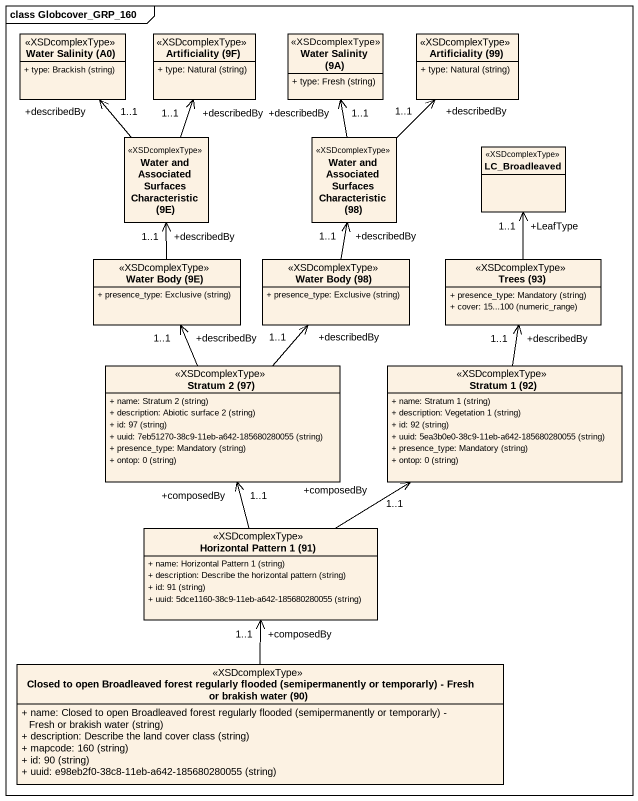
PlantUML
@startuml
mainframe class Globcover_GRP_160
hide circle
hide empty members
skinparam classAttributeIconSize 0
class "Water Salinity (A0)" as Water_Salinity_A0 <<XSDcomplexType>> {
  {field} + type: Brackish (string)
}
class "Artificiality (9F)" as Artificiality_9F <<XSDcomplexType>> {
  {field} + type: Natural (string)
}
class "Water Salinity (9A)" as Water_Salinity_9A <<XSDcomplexType>> {
  {field} + type: Fresh (string)
}
class "Artificiality (99)" as Artificiality_99 <<XSDcomplexType>> {
  {field} + type: Natural (string)
}
class "Water and Associated Surfaces Characteristic (9E)" as Water_and_Associated <<XSDcomplexType>>
class "Water and Associated Surfaces Characteristic (98)" as Water_and_Associated_2 <<XSDcomplexType>>
class LC_Broadleaved <<XSDcomplexType>>
class "Water Body (9E)" as Water_Body_9E <<XSDcomplexType>> {
  {field} + presence_type: Exclusive (string)
}
class "Water Body (98)" as Water_Body_98 <<XSDcomplexType>> {
  {field} + presence_type: Exclusive (string)
}
class "Trees (93)" as Trees_93 <<XSDcomplexType>> {
  {field} + presence_type: Mandatory (string)
  {field} + cover: 15...100 (numeric_range)
}
class "Stratum 2 (97)" as Stratum_2_97 <<XSDcomplexType>> {
  {field} + name: Stratum 2 (string)
  {field} + description: Abiotic surface 2 (string)
  {field} + id: 97 (string)
  {field} + uuid: 7eb51270-38c9-11eb-a642-185680280055 (string)
  {field} + presence_type: Mandatory (string)
  {field} + ontop: 0 (string)
}
class "Stratum 1 (92)" as Stratum_1_92 <<XSDcomplexType>> {
  {field} + name: Stratum 1 (string)
  {field} + description: Vegetation 1 (string)
  {field} + id: 92 (string)
  {field} + uuid: 5ea3b0e0-38c9-11eb-a642-185680280055 (string)
  {field} + presence_type: Mandatory (string)
  {field} + ontop: 0 (string)
}
class "Horizontal Pattern 1 (91)" as Horizontal_Pattern_1_91 <<XSDcomplexType>> {
  {field} + name: Horizontal Pattern 1 (string)
  {field} + description: Describe the horizontal pattern (string)
  {field} + id: 91 (string)
  {field} + uuid: 5dce1160-38c9-11eb-a642-185680280055 (string)
}
class "Closed to open Broadleaved forest regularly flooded (semipermanently or temporarly) - Fresh or brakish water (90)" as Closed_to_open_Broadleaved <<XSDcomplexType>> {
  {field} + name: Closed to open Broadleaved forest regularly flooded (semipermanently or temporarly) - Fresh or brakish water (string)
  {field} + description: Describe the land cover class (string)
  {field} + mapcode: 160 (string)
  {field} + id: 90 (string)
  {field} + uuid: e98eb2f0-38c8-11eb-a642-185680280055 (string)
}
Water_and_Associated -up-> "+describedBy\n1..1" Water_Salinity_A0
Water_and_Associated -up-> "+describedBy\n1..1" Artificiality_9F
Water_and_Associated_2 -up-> "+describedBy\n1..1" Water_Salinity_9A
Water_and_Associated_2 -up-> "+describedBy\n1..1" Artificiality_99
Water_Body_9E -up-> "+describedBy\n1..1" Water_and_Associated
Water_Body_98 -up-> "+describedBy\n1..1" Water_and_Associated_2
Trees_93 -up-> "+LeafType\n1..1" LC_Broadleaved
Stratum_2_97 -up-> "+describedBy\n1..1" Water_Body_9E
Stratum_2_97 -up-> "+describedBy\n1..1" Water_Body_98
Stratum_1_92 -up-> "+describedBy\n1..1" Trees_93
Horizontal_Pattern_1_91 -up-> "+composedBy\n1..1" Stratum_2_97
Horizontal_Pattern_1_91 -up-> "+composedBy\n1..1" Stratum_1_92
Closed_to_open_Broadleaved -up-> "+composedBy\n1..1" Horizontal_Pattern_1_91
@enduml
